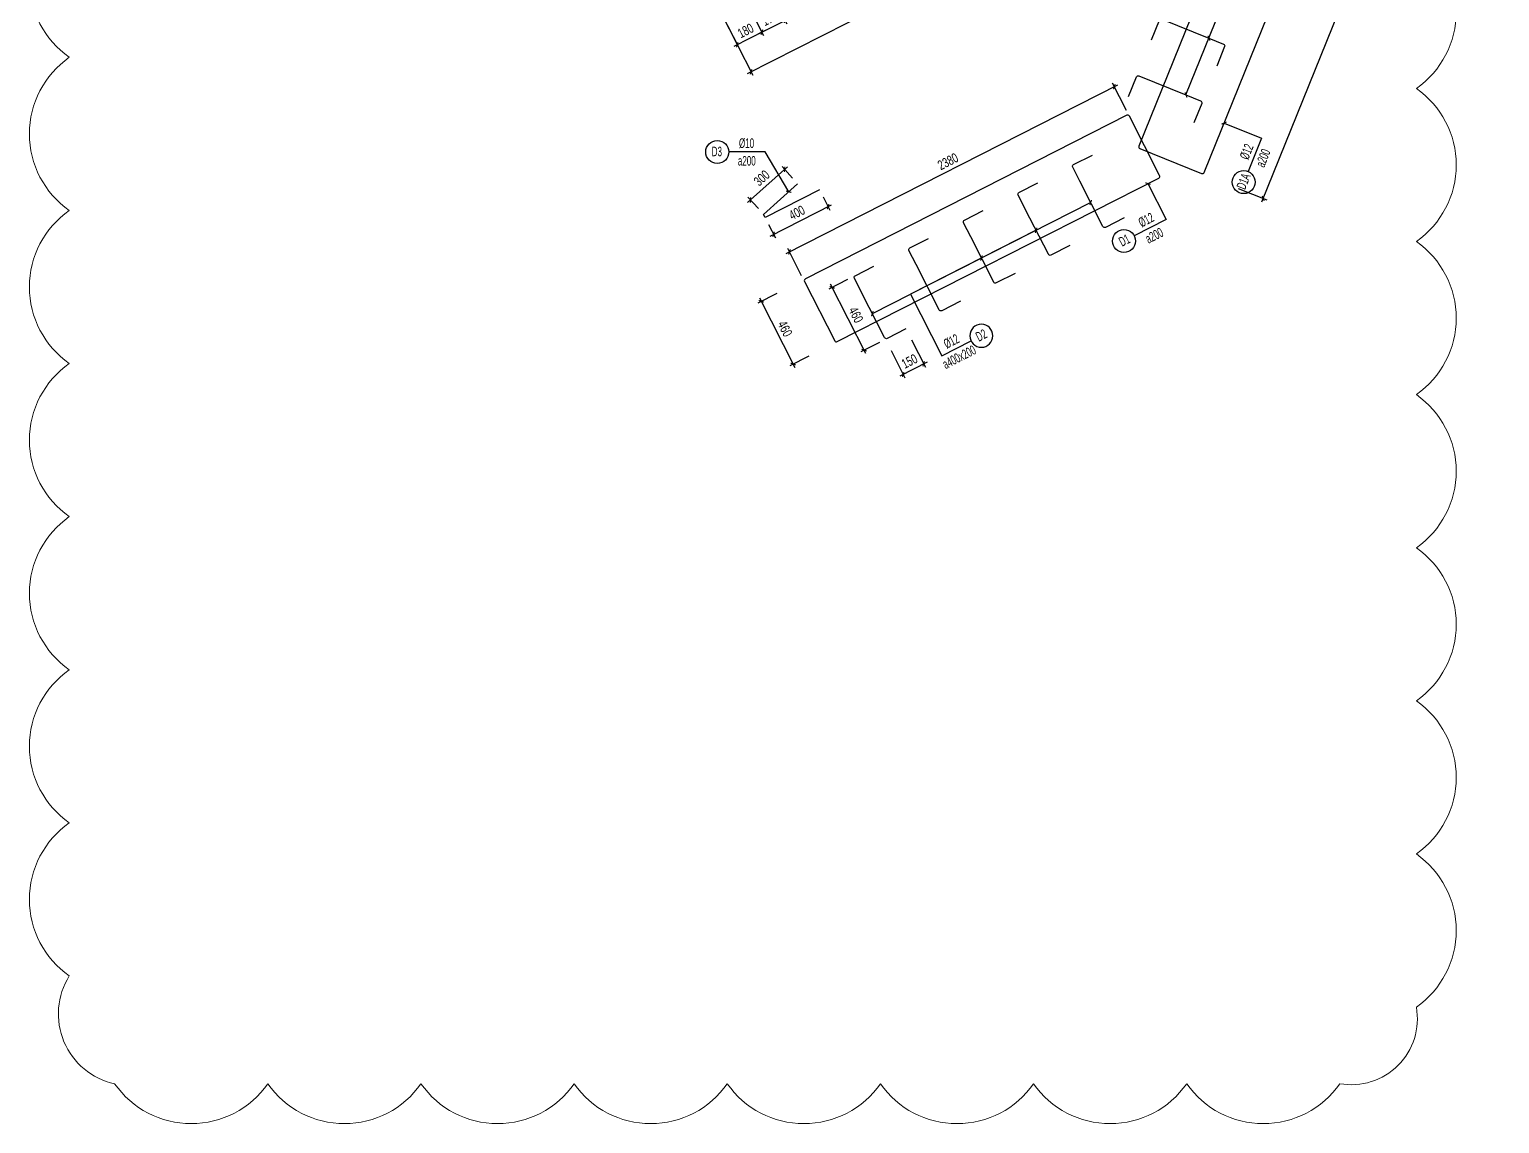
# Model space of a CAD drawing. Header units: millimetres. Extents: x -147841 to 368790, y -162721 to 84261.
# Drawn here: x 340291 to 349890, y -113813 to -106667 of the extents above; entities that cross this region are included whole.
import ezdxf
from ezdxf.enums import TextEntityAlignment as Align

# ---------------------------------------------------------------- set-up
doc = ezdxf.new("R2010")
doc.units = ezdxf.units.MM
doc.header["$LTSCALE"] = 1000
doc.header["$MEASUREMENT"] = 0
doc.header["$PDMODE"] = 1
doc.header["$PDSIZE"] = -10
doc.layers.get('0').update_dxf_attribs({"linetype": 'CONTINUOUS', "lineweight": 18})
doc.layers.get('DEFPOINTS').update_dxf_attribs({"color": 5, "linetype": 'CONTINUOUS', "lineweight": 18})
for name, color, linetype in [('ccu11-Manh', 8, 'CONTINUOUS'), ('ccu11-Thay', 7, 'CONTINUOUS'), ('ccu11-Thepdai', 6, 'CONTINUOUS'), ('KC-Cotthep', 8, 'CONTINUOUS'), ('KC-Dim', 8, 'CONTINUOUS')]:
    doc.layers.add(name, color=color, linetype=linetype)
doc.layers.add('DIM', color=8, linetype='CONTINUOUS', lineweight=18)
doc.styles.add('ARIAL', font='arial.ttf', dxfattribs={"width": 0.7})
doc.styles.add('ccu11-dim', font='vnsimli.shx', dxfattribs={"width": 0.65, "bigfont": 'bigfont.shx'})
doc.dimstyles.new('2.5-25', dxfattribs={"dimscale": 25, "dimtxt": 2.5, "dimasz": 1, "dimexe": 1, "dimexo": 2, "dimgap": 1, "dimtad": 1, "dimdec": 1, "dimrnd": 5, "dimdsep": 46, "dimtxsty": 'ARIAL', "dimblk": 'ARCHTICK', "dimcen": -1, "dimdle": 1, "dimclrd": 256, "dimclre": 256, "dimclrt": 3, "dimadec": 0, "dimazin": 2, "dimtfac": 0.1, "dimtdec": 1, "dimtmove": 0, "dimatfit": 1, "dimldrblk": 'ARCHTICK', "dimfxl": 1, "dimtvp": 0.833333, "dimtfill": 1, "dimtolj": 1, "dimtzin": 12, "dimarcsym": 0})
doc.dimstyles.new('ccu11-100x4', dxfattribs={"dimscale": 100, "dimtxt": 2.5, "dimasz": 1, "dimexe": 1, "dimexo": 2, "dimgap": 1, "dimtad": 1, "dimdec": 0, "dimlfac": 0.25, "dimdsep": 46, "dimtxsty": 'ccu11-dim', "dimblk": 'ARCHTICK', "dimcen": -1, "dimdle": 1, "dimclrd": 256, "dimclre": 256, "dimclrt": 31, "dimadec": 0, "dimazin": 2, "dimtfac": 0.1, "dimtdec": 0, "dimtmove": 0, "dimatfit": 1, "dimldrblk": 'ARCHTICK', "dimfxl": 1, "dimtvp": 0.833333, "dimtolj": 1, "dimtzin": 12, "dimarcsym": 0})

# ---------------------------------------------------------------- blocks, each defined once
blk = doc.blocks.new('_ARCHTICK')
at = {"color": 0, "linetype": 'ByBlock', "const_width": 0.3}
blk.add_lwpolyline([(-0.5, -0.5), (0.5, 0.5)], dxfattribs=at)
blk = doc.blocks.new('*D879')
at = {"layer": 'DEFPOINTS', "color": 0, "linetype": 'ByBlock', "ltscale": 30, "transparency": 16777216}
for p in [(344948.2, -106440), (344787.8, -106521.6)]:
    blk.add_point(p, dxfattribs=at)
at = {"layer": 'KC-Dim', "linetype": 'ByBlock', "lineweight": -2, "ltscale": 30, "transparency": 16777216}
for p, q in [((344970.9, -106484.6), (345084.5, -106707.9)), ((344810.4, -106566.2), (344924.1, -106789.6)), ((345095.5, -106674.3), (344890.5, -106778.6))]:
    blk.add_line(p, q, dxfattribs=at)
at = {"layer": 'KC-Dim', "linetype": 'ByBlock', "lineweight": -2, "ltscale": 30, "transparency": 16777216, "xscale": 25, "yscale": 25, "zscale": 25}
for p, rotation in [((344912.8, -106767.3), 206.9733311378089), ((345073.2, -106685.6), 26.9733311378089)]:
    blk.add_blockref('_ARCHTICK', p, dxfattribs=dict(at, rotation=rotation))
at = {"layer": 'KC-Dim', "color": 3, "linetype": 'ByBlock', "ltscale": 30, "transparency": 16777216, "insert": (344967.2, -106675.7), "char_height": 62.5, "attachment_point": 5, "rotation": 26.97333, "style": 'ARIAL', "bg_fill": 3, "box_fill_scale": 1.25, "bg_fill_color": 256, "bg_fill_true_color": 13158600, "bg_fill_transparency": 0}
blk.add_mtext('\\A1;180', dxfattribs=at)
at = {"layer": 'DEFPOINTS', "color": 0, "linetype": 'ByBlock', "ltscale": 30, "transparency": 16777216}
blk.add_point((344912.8, -106767.3), dxfattribs=at)
blk = doc.blocks.new('*D880')
at = {"layer": 'DEFPOINTS', "color": 0, "linetype": 'ByBlock', "ltscale": 30, "transparency": 16777216}
for p in [(345099.7, -106362.9), (344948.2, -106440)]:
    blk.add_point(p, dxfattribs=at)
at = {"layer": 'KC-Dim', "linetype": 'ByBlock', "lineweight": -2, "ltscale": 30, "transparency": 16777216}
for p, q in [((345122.4, -106407.5), (345236, -106630.8)), ((344970.9, -106484.6), (345084.5, -106707.9)), ((345050.9, -106697), (345247, -106597.2))]:
    blk.add_line(p, q, dxfattribs=at)
at = {"layer": 'KC-Dim', "linetype": 'ByBlock', "lineweight": -2, "ltscale": 30, "transparency": 16777216, "xscale": 25, "yscale": 25, "zscale": 25}
for p, rotation in [((345224.7, -106608.5), 26.97333113780888), ((345073.2, -106685.6), 206.9733311378089)]:
    blk.add_blockref('_ARCHTICK', p, dxfattribs=dict(at, rotation=rotation))
at = {"layer": 'KC-Dim', "color": 3, "linetype": 'ByBlock', "ltscale": 30, "transparency": 16777216, "insert": (345123.1, -106596.4), "char_height": 62.5, "attachment_point": 5, "rotation": 26.97333, "style": 'ARIAL', "bg_fill": 3, "box_fill_scale": 1.25, "bg_fill_color": 256, "bg_fill_true_color": 13158600, "bg_fill_transparency": 0}
blk.add_mtext('\\A1;170', dxfattribs=at)
at = {"layer": 'DEFPOINTS', "color": 0, "linetype": 'ByBlock', "ltscale": 30, "transparency": 16777216}
blk.add_point((345224.7, -106608.5), dxfattribs=at)
blk = doc.blocks.new('*D887')
at = {"layer": 'DEFPOINTS', "color": 0, "ltscale": 3000, "transparency": 16777216}
for p in [(347283.2, -105251.6), (347498.2, -105674.2), (344787.8, -106521.6)]:
    blk.add_point(p, dxfattribs=at)
at = {"layer": 'DIM', "lineweight": -2, "ltscale": 3000, "transparency": 16777216}
for p, q in [((347305.8, -105296.2), (347509.6, -105696.5)), ((344980.5, -106955.6), (347520.5, -105662.9)), ((344810.4, -106566.2), (345014.2, -106966.5))]:
    blk.add_line(p, q, dxfattribs=at)
at = {"layer": 'DIM', "lineweight": -2, "ltscale": 3000, "transparency": 16777216, "xscale": 25, "yscale": 25, "zscale": 25}
for p, rotation in [((347498.2, -105674.2), 26.97333113780888), ((345002.8, -106944.2), 206.9733311378089)]:
    blk.add_blockref('_ARCHTICK', p, dxfattribs=dict(at, rotation=rotation))
at = {"layer": 'DIM', "color": 3, "ltscale": 3000, "transparency": 16777216, "insert": (346224.7, -106258.5), "char_height": 62.5, "attachment_point": 5, "rotation": 26.97333, "style": 'ARIAL', "bg_fill": 3, "box_fill_scale": 1.25, "bg_fill_color": 256, "bg_fill_true_color": 13158600, "bg_fill_transparency": 0}
blk.add_mtext('\\A1;2800', dxfattribs=at)
blk = doc.blocks.new('att_thep_2')
blk.add_circle((-300, 0), 300)
at = {"color": 31, "style": 'ARIAL', "width": 0.6}
blk.add_attdef('SH', text='', height=250, dxfattribs=at).set_placement((-281, -111), align=Align.CENTER)
at = {"color": 3, "style": 'ARIAL', "width": 0.6}
blk.add_attdef('DK', text='', height=250, dxfattribs=at).set_placement((467, 105), align=Align.CENTER)
at = {"color": 2, "style": 'ARIAL', "width": 0.6}
blk.add_attdef('KC', text='', height=250, dxfattribs=at).set_placement((472, -355), align=Align.CENTER)
blk = doc.blocks.new('*D899')
at = {"layer": 'DEFPOINTS', "color": 0, "ltscale": 3000, "transparency": 16777216}
for p in [(345216, -108368.4), (345278, -108853), (345424.6, -108778.4)]:
    blk.add_point(p, dxfattribs=at)
at = {"layer": 'DIM', "lineweight": -2, "ltscale": 3000, "transparency": 16777216}
for p, q in [((345171.4, -108391.1), (345047.1, -108454.4)), ((345058, -108420.8), (345289.3, -108875.3)), ((345380, -108801.1), (345255.7, -108864.3))]:
    blk.add_line(p, q, dxfattribs=at)
at = {"layer": 'DIM', "lineweight": -2, "ltscale": 3000, "transparency": 16777216, "xscale": 25, "yscale": 25, "zscale": 25}
for p, rotation in [((345069.4, -108443), 116.9733311393708), ((345278, -108853), 296.9733311393707)]:
    blk.add_blockref('_ARCHTICK', p, dxfattribs=dict(at, rotation=rotation))
at = {"layer": 'DIM', "color": 3, "ltscale": 3000, "transparency": 16777216, "insert": (345224.4, -108622.2), "char_height": 62.5, "attachment_point": 5, "rotation": 296.97333, "style": 'ARIAL', "bg_fill": 3, "box_fill_scale": 1.25, "bg_fill_color": 256, "bg_fill_true_color": 13158600, "bg_fill_transparency": 0}
blk.add_mtext('\\A1;460', dxfattribs=at)
blk = doc.blocks.new('*D901')
at = {"layer": 'DEFPOINTS', "color": 0, "ltscale": 3000, "transparency": 16777216}
for p in [(345450.4, -107715.1), (345094.6, -107896.2), (345506, -107824.4)]:
    blk.add_point(p, dxfattribs=at)
at = {"layer": 'KC-Dim', "lineweight": -2, "ltscale": 3000, "transparency": 16777216}
for p, q in [((345473.1, -107759.7), (345517.3, -107846.7)), ((345127.9, -108016.8), (345528.2, -107813)), ((345117.2, -107940.8), (345161.5, -108027.7))]:
    blk.add_line(p, q, dxfattribs=at)
at = {"layer": 'KC-Dim', "lineweight": -2, "ltscale": 3000, "transparency": 16777216, "xscale": 25, "yscale": 25, "zscale": 25}
for p, rotation in [((345506, -107824.4), 26.9733311400316), ((345150.1, -108005.5), 206.9733311400316)]:
    blk.add_blockref('_ARCHTICK', p, dxfattribs=dict(at, rotation=rotation))
at = {"layer": 'KC-Dim', "color": 3, "ltscale": 3000, "transparency": 16777216, "insert": (345302.2, -107864.2), "char_height": 62.5, "attachment_point": 5, "rotation": 26.97333, "style": 'ARIAL', "bg_fill": 3, "box_fill_scale": 1.25, "bg_fill_color": 256, "bg_fill_true_color": 13158600, "bg_fill_transparency": 0}
blk.add_mtext('\\A1;400', dxfattribs=at)
blk = doc.blocks.new('*D902')
at = {"layer": 'DEFPOINTS', "color": 0, "ltscale": 3000, "transparency": 16777216}
for p in [(345222.2, -107580.5), (345307, -107675), (345083.8, -107875.2)]:
    blk.add_point(p, dxfattribs=at)
at = {"layer": 'KC-Dim', "lineweight": -2, "ltscale": 3000, "transparency": 16777216}
for p, q in [((344980.5, -107797.4), (345240.8, -107563.8)), ((345273.6, -107637.7), (345205.5, -107561.9)), ((345050.4, -107837.9), (344982.4, -107762.1))]:
    blk.add_line(p, q, dxfattribs=at)
at = {"layer": 'KC-Dim', "lineweight": -2, "ltscale": 3000, "transparency": 16777216, "xscale": 25, "yscale": 25, "zscale": 25}
for p, rotation in [((345222.2, -107580.5), 41.89715022979973), ((344999.1, -107780.7), 221.8971502297997)]:
    blk.add_blockref('_ARCHTICK', p, dxfattribs=dict(at, rotation=rotation))
at = {"layer": 'KC-Dim', "color": 3, "ltscale": 3000, "transparency": 16777216, "insert": (345072.6, -107638.2), "char_height": 62.5, "attachment_point": 5, "rotation": 41.89715, "style": 'ARIAL', "bg_fill": 3, "box_fill_scale": 1.25, "bg_fill_color": 256, "bg_fill_true_color": 13158600, "bg_fill_transparency": 0}
blk.add_mtext('\\A1;300', dxfattribs=at)
blk = doc.blocks.new('*D1088')
at = {"layer": 'DEFPOINTS', "color": 0, "ltscale": 3000, "transparency": 16777216}
for p in [(347374.7, -107040.7), (347571.7, -107427.6), (345450.6, -108507.1)]:
    blk.add_point(p, dxfattribs=at)
at = {"layer": 'KC-Dim', "lineweight": -2, "ltscale": 3000, "transparency": 16777216}
for p, q in [((345231.3, -108131.5), (347397, -107029.3)), ((347454.1, -107196.6), (347363.4, -107018.4)), ((345333, -108276.1), (345242.3, -108097.9))]:
    blk.add_line(p, q, dxfattribs=at)
at = {"layer": 'KC-Dim', "lineweight": -2, "ltscale": 3000, "transparency": 16777216, "xscale": 25, "yscale": 25, "zscale": 25}
for p, rotation in [((347374.7, -107040.7), 26.97333113893501), ((345253.6, -108120.2), 206.973331138935)]:
    blk.add_blockref('_ARCHTICK', p, dxfattribs=dict(at, rotation=rotation))
at = {"layer": 'KC-Dim', "color": 3, "ltscale": 3000, "transparency": 16777216, "insert": (346288.3, -107529.7), "char_height": 62.5, "attachment_point": 5, "rotation": 26.97333, "style": 'ARIAL', "bg_fill": 3, "box_fill_scale": 1.25, "bg_fill_color": 256, "bg_fill_true_color": 13158600, "bg_fill_transparency": 0}
blk.add_mtext('\\A1;2380', dxfattribs=at)
blk = doc.blocks.new('*D1089')
at = {"layer": 'DEFPOINTS', "color": 0, "ltscale": 3000, "transparency": 16777216}
for p in [(349263.7, -103767.7), (349867.2, -104011.8), (347743.2, -107526.8)]:
    blk.add_point(p, dxfattribs=at)
at = {"layer": 'KC-Dim', "lineweight": -2, "ltscale": 3000, "transparency": 16777216}
for p, q in [((349705, -103946.1), (349890.4, -104021.1)), ((348337.3, -107794.1), (349876.6, -103988.6)), ((348184.4, -107705.3), (348369.8, -107780.3))]:
    blk.add_line(p, q, dxfattribs=at)
at = {"layer": 'KC-Dim', "lineweight": -2, "ltscale": 3000, "transparency": 16777216, "xscale": 25, "yscale": 25, "zscale": 25}
for p, rotation in [((349867.2, -104011.8), 67.97712838463148), ((348346.7, -107770.9), 247.9771283846315)]:
    blk.add_blockref('_ARCHTICK', p, dxfattribs=dict(at, rotation=rotation))
at = {"layer": 'KC-Dim', "color": 3, "ltscale": 3000, "transparency": 16777216, "insert": (349054.2, -105870), "char_height": 62.5, "attachment_point": 5, "rotation": 67.97713, "style": 'ARIAL', "bg_fill": 3, "box_fill_scale": 1.25, "bg_fill_color": 256, "bg_fill_true_color": 13158600, "bg_fill_transparency": 0}
blk.add_mtext('\\A1;4055', dxfattribs=at)
blk = doc.blocks.new('*D1540')
at = {"layer": 'DEFPOINTS', "color": 0, "ltscale": 3000, "transparency": 16777216}
for p in [(345677.4, -108278.6), (345532.6, -108352.2), (345886.1, -108688.5)]:
    blk.add_point(p, dxfattribs=at)
at = {"layer": 'KC-Dim', "lineweight": -2, "ltscale": 3000, "transparency": 16777216}
for p, q in [((345632.8, -108301.2), (345510.4, -108363.6)), ((345752.6, -108784.5), (345521.3, -108330)), ((345841.5, -108711.2), (345719, -108773.5))]:
    blk.add_line(p, q, dxfattribs=at)
at = {"layer": 'KC-Dim', "lineweight": -2, "ltscale": 3000, "transparency": 16777216, "xscale": 25, "yscale": 25, "zscale": 25}
for p, rotation in [((345532.6, -108352.2), 116.9733311393837), ((345741.3, -108762.2), 296.9733311393837)]:
    blk.add_blockref('_ARCHTICK', p, dxfattribs=dict(at, rotation=rotation))
at = {"layer": 'KC-Dim', "color": 3, "ltscale": 3000, "transparency": 16777216, "insert": (345687.7, -108531.4), "char_height": 62.5, "attachment_point": 5, "rotation": 296.97333, "style": 'ARIAL', "bg_fill": 3, "box_fill_scale": 1.25, "bg_fill_color": 256, "bg_fill_true_color": 13158600, "bg_fill_transparency": 0}
blk.add_mtext('\\A1;460', dxfattribs=at)
blk = doc.blocks.new('*D1541')
at = {"layer": 'DEFPOINTS', "color": 0, "ltscale": 3000, "transparency": 16777216}
for p in [(346013.9, -108623.5), (345880.2, -108691.5)]:
    blk.add_point(p, dxfattribs=at)
at = {"layer": 'KC-Dim', "lineweight": -2, "ltscale": 3000, "transparency": 16777216}
for p, q in [((345916.9, -108763.6), (346007.6, -108941.8)), ((346050.5, -108695.6), (346141.3, -108873.8)), ((346152.2, -108840.2), (345974, -108930.9))]:
    blk.add_line(p, q, dxfattribs=at)
at = {"layer": 'KC-Dim', "lineweight": -2, "ltscale": 3000, "transparency": 16777216, "xscale": 25, "yscale": 25, "zscale": 25}
for p, rotation in [((346129.9, -108851.5), 26.97333113893428), ((345996.2, -108919.6), 206.9733311389343)]:
    blk.add_blockref('_ARCHTICK', p, dxfattribs=dict(at, rotation=rotation))
at = {"layer": 'KC-Dim', "color": 3, "ltscale": 3000, "transparency": 16777216, "insert": (346037.3, -108834.8), "char_height": 62.5, "attachment_point": 5, "rotation": 26.97333, "style": 'ARIAL', "bg_fill": 3, "box_fill_scale": 1.25, "bg_fill_color": 256, "bg_fill_true_color": 13158600, "bg_fill_transparency": 0}
blk.add_mtext('\\A1;150', dxfattribs=at)
at = {"layer": 'DEFPOINTS', "color": 0, "ltscale": 3000, "transparency": 16777216}
blk.add_point((345996.2, -108919.6), dxfattribs=at)
blk = doc.blocks.new('*U1596')
at = {"layer": 'ccu11-Thepdai', "flags": 128}
blk.add_lwpolyline([(75, 230), (-62.5, 230, 0.414214), (-75, 217.5), (-75, -114.4), (-75, -217.5, 0.414214), (-62.5, -230), (75, -230)], format="xyb", dxfattribs=at)
blk = doc.blocks.new('*U1595')
at = {"layer": 'ccu11-Thay', "color": 0, "linetype": 'ByBlock', "lineweight": -2, "transparency": 16777216}
for p in [(0, 0), (400, 0), (800, 0), (1200, 0), (1600, 0)]:
    blk.add_blockref('*U1596', p, dxfattribs=at)
blk = doc.blocks.new('*U1598')
at = {"layer": 'ccu11-Thepdai', "flags": 128}
blk.add_lwpolyline([(75, 230), (-62.5, 230, 0.414214), (-75, 217.5), (-75, -114.4), (-75, -217.5, 0.414214), (-62.5, -230), (75, -230)], format="xyb", dxfattribs=at)
blk = doc.blocks.new('*U1597')
at = {"layer": 'ccu11-Thay', "color": 0, "linetype": 'ByBlock', "lineweight": -2, "transparency": 16777216}
for p in [(0, 0), (400, 0), (800, 0), (1200, 0), (1600, 0), (2000, 0), (2400, 0), (2800, 0), (3200, 0)]:
    blk.add_blockref('*U1598', p, dxfattribs=at)

msp = doc.modelspace()

# ---------------------------------------------------------------- linework, layer by layer
at = {"layer": 'ccu11-Thepdai'}
msp.add_lwpolyline([(345566.02, -108706.43), (347664.83, -107638.26, 0.4142136), (347670.3, -107621.45), (347473, -107233.77, 0.4142136), (347456.19, -107228.3), (345357.37, -108296.47, 0.4142136), (345351.9, -108313.28), (345549.21, -108700.96, 0.4142136)], format="xyb", close=True, dxfattribs=at)
at = {"layer": 'ccu11-Thepdai', "flags": 128}
msp.add_lwpolyline([(345450.38, -107715.14), (345094.56, -107896.23), (345083.83, -107875.15), (345306.96, -107674.96)], dxfattribs=at)
at = {"layer": 'KC-Dim', "linetype": 'ByBlock', "ltscale": 30}
msp.add_lwpolyline([(347842.64, -107095.37), (349042.57, -104128.86)], dxfattribs=at)

# ---------------------------------------------------------------- block references
at = {"layer": 'KC-Cotthep'}
ref = msp.add_blockref('att_thep_2', (348247.77, -107595.16), dxfattribs=dict(at, xscale=0.25, yscale=0.25, zscale=0.25, rotation=67.97712838461085))
ref.add_attrib('KC', 'a200', dxfattribs={"layer": '0', "color": 2, "height": 62.5, "rotation": 67.977128, "style": 'ARIAL', "width": 0.6}).set_placement((348374.35, -107519.11), align=Align.CENTER)
ref.add_attrib('DK', '%%C12', dxfattribs={"layer": '0', "color": 215, "height": 62.5, "rotation": 67.977128, "style": 'ARIAL', "width": 0.6}).set_placement((348267.08, -107477.14), align=Align.CENTER)
ref.add_attrib('SH', 'D1A', dxfattribs={"layer": '0', "color": 31, "height": 62.5, "rotation": 67.977128, "style": 'ARIAL', "width": 0.6}).set_placement((348247.26, -107670.73), align=Align.CENTER)
ref = msp.add_blockref('att_thep_2', (347504.52, -108015.37), dxfattribs=dict(at, xscale=0.25, yscale=0.25, zscale=0.25, rotation=26.97333113893427))
ref.add_attrib('KC', 'a200', dxfattribs={"layer": '0', "color": 2, "height": 62.5, "rotation": 26.973331, "style": 'ARIAL', "width": 0.6}).set_placement((347649.94, -108041.03), align=Align.CENTER)
ref.add_attrib('DK', '%%C12', dxfattribs={"layer": '0', "color": 215, "height": 62.5, "rotation": 26.973331, "style": 'ARIAL', "width": 0.6}).set_placement((347596.53, -107938.98), align=Align.CENTER)
ref.add_attrib('SH', 'D1', dxfattribs={"layer": '0', "color": 31, "height": 62.5, "rotation": 26.973331, "style": 'ARIAL', "width": 0.6}).set_placement((347454.56, -108072.07), align=Align.CENTER)
ref = msp.add_blockref('att_thep_2', (346439.88, -108702.17), dxfattribs=dict(at, xscale=-0.25, yscale=0.25, zscale=0.25, rotation=26.97333113893424))
ref.add_attrib('KC', 'a400x200', dxfattribs={"layer": '0', "color": 2, "height": 62.5, "rotation": 26.973331, "style": 'ARIAL', "width": 0.6}).set_placement((346375.58, -108834.56), align=Align.CENTER)
ref.add_attrib('DK', '%%C12', dxfattribs={"layer": '0', "color": 215, "height": 62.5, "rotation": 26.973331, "style": 'ARIAL', "width": 0.6}).set_placement((346324.54, -108731.3), align=Align.CENTER)
ref.add_attrib('SH', 'D2', dxfattribs={"layer": '0', "color": 31, "height": 62.5, "rotation": 26.973331, "style": 'ARIAL', "width": 0.6}).set_placement((346520.1, -108692.61), align=Align.CENTER)
at = {"layer": 'KC-Dim', "linetype": 'ByBlock', "ltscale": 30, "xscale": 25, "yscale": 25, "zscale": 25, "rotation": 247.9771283846115}
for p in [(347992.63, -106724.55), (347842.64, -107095.37)]:
    msp.add_blockref('_ARCHTICK', p, dxfattribs=at)

# ---------------------------------------------------------------- dimensions: what is measured, and where the dimension line sits
at = {"layer": 'KC-Dim', "linetype": 'ByBlock', "ltscale": 30}
dim = msp.add_linear_dim(base=(344912.77, -106767.29), p1=(344948.17, -106440), p2=(344787.75, -106521.65), angle=206.973331, dimstyle='2.5-25', dxfattribs=at)
dim.commit()
dim.dimension.update_dxf_attribs({"geometry": '*D879', "text_midpoint": (344992.98, -106726.47), "dimtype": 160})

# ---------------------------------------------------------------- leaders
at = {"layer": 'ccu11-Manh', "ltscale": 3000}
for points, override in [([(348091.6, -107278.87), (348335.76, -107377.63), (348247.77, -107595.16)], {"dimasz": 0.25, "dimtad": 0}), ([(347594.19, -107674.21), (347713.65, -107908.94), (347504.52, -108015.37)], {"dimasz": 0.25, "dimtad": 0}), ([(347220.71, -107797.97), (346043.31, -108397.2), (346248.18, -108799.73)], {"dimasz": 0.25, "dimtad": 0}), ([(346864.22, -107979.4), (346043.31, -108397.2), (346248.18, -108799.73)], {"dimasz": 0.25, "dimgap": 1, "dimtad": 0}), ([(346507.74, -108160.83), (346043.31, -108397.2), (346248.18, -108799.73)], {"dimasz": 0.25, "dimtad": 0}), ([(345794.76, -108523.69), (346043.31, -108397.2), (346248.18, -108799.73)], {"dimasz": 0.25, "dimtad": 0})]:
    msp.add_leader(points, dimstyle='ccu11-100x4', override=override, dxfattribs=at)
at = {"layer": 'ccu11-Manh', "ltscale": 10}
msp.add_leader([(346043.31, -108397.2), (346248.18, -108799.73), (346440.96, -108701.62)], dimstyle='ccu11-100x4', override={"dimgap": 1, "dimtad": 0, "dimldrblk": 'None'}, dxfattribs=at)

# ---------------------------------------------------------------- next in the draw order: dimensions: what is measured, and where the dimension line sits
at = {"layer": 'DIM', "ltscale": 3000}
dim = msp.add_aligned_dim(p1=(345215.96, -108368.44), p2=(345424.6, -108778.4), distance=-164.48, dimstyle='2.5-25', dxfattribs=at)
dim.commit()
dim.dimension.update_dxf_attribs({"geometry": '*D899', "text_midpoint": (345224.41, -108622.22)})
at = {"layer": 'KC-Dim', "linetype": 'ByBlock', "ltscale": 30}
dim = msp.add_linear_dim(base=(345224.7, -106608.54), p1=(344948.17, -106440), p2=(345099.68, -106362.89), angle=26.973331, dimstyle='2.5-25', dxfattribs=at)
dim.commit()
dim.dimension.update_dxf_attribs({"geometry": '*D880', "text_midpoint": (345148.95, -106647.09), "dimtype": 160})
at = {"layer": 'KC-Dim', "ltscale": 3000}
dim = msp.add_linear_dim(base=(345505.97, -107824.37), p1=(345094.56, -107896.23), p2=(345450.38, -107715.14), angle=26.973331, dimstyle='2.5-25', override={"dimfxl": 7, "dimfxlon": 1}, dxfattribs=at)
dim.commit()
dim.dimension.update_dxf_attribs({"geometry": '*D901', "text_midpoint": (345302.24, -107864.2)})

# ---------------------------------------------------------------- next in the draw order: dimensions: what is measured, and where the dimension line sits
at = {"layer": 'DIM', "ltscale": 3000}
dim = msp.add_linear_dim(base=(347498.24, -105674.23), p1=(344787.75, -106521.65), p2=(347283.16, -105251.63), angle=26.973331, dimstyle='2.5-25', dxfattribs=at)
dim.commit()
dim.dimension.update_dxf_attribs({"geometry": '*D887', "text_midpoint": (346224.72, -106258.52)})
at = {"layer": 'KC-Dim', "ltscale": 3000}
dim = msp.add_aligned_dim(p1=(345083.83, -107875.15), p2=(345306.96, -107674.96), distance=126.91, dimstyle='2.5-25', override={"dimfxl": 7, "dimfxlon": 1}, dxfattribs=at)
dim.commit()
dim.dimension.update_dxf_attribs({"geometry": '*D902', "text_midpoint": (345072.63, -107638.22)})

# ---------------------------------------------------------------- next in the draw order: linework, layer by layer
at = {"layer": 'ccu11-Thepdai'}
msp.add_lwpolyline([(347961.12, -107601.45), (349472.28, -103865.5, 0.4142136), (349465.38, -103849.23), (349062.12, -103686.11, 0.4142136), (349045.84, -103693.02), (347534.69, -107428.96, 0.4142136), (347541.59, -107445.24), (347944.85, -107608.35, 0.4142136)], format="xyb", close=True, dxfattribs=at)

# ---------------------------------------------------------------- next in the draw order: block references
at = {"layer": 'KC-Cotthep'}
ref = msp.add_blockref('att_thep_2', (344857.01, -107467.6), dxfattribs=dict(at, xscale=0.25, yscale=0.25, zscale=0.25))
ref.add_attrib('KC', 'a200', dxfattribs={"layer": '0', "color": 2, "height": 62.5, "style": 'ARIAL', "width": 0.6}).set_placement((344974.98, -107556.42), align=Align.CENTER)
ref.add_attrib('DK', '%%C10', dxfattribs={"layer": '0', "color": 15, "height": 62.5, "style": 'ARIAL', "width": 0.6}).set_placement((344973.41, -107441.24), align=Align.CENTER)
ref.add_attrib('SH', 'D3', dxfattribs={"layer": '0', "color": 31, "height": 62.5, "style": 'ARIAL', "width": 0.6}).set_placement((344779.53, -107495.46), align=Align.CENTER)

# ---------------------------------------------------------------- next in the draw order: leaders
at = {"layer": 'KC-Dim', "ltscale": 3000}
msp.add_leader([(345248.51, -107727.41), (345095.45, -107467.6), (344857.01, -107467.6)], dimstyle='2.5-25', override={"dimgap": 1, "dimtad": 0, "dimfxl": 7, "dimfxlon": 1}, dxfattribs=at)

# ---------------------------------------------------------------- next in the draw order: dimensions: what is measured, and where the dimension line sits
for p1, p2, distance, picture, middle in [((347743.22, -107526.8), (349263.75, -103767.67), -650.94, '*D1089', (349054.17, -105869.98)), ((345450.55, -108507.12), (347571.65, -107427.61), 434.17, '*D1088', (346288.35, -107529.68))]:
    dim = msp.add_aligned_dim(p1=p1, p2=p2, distance=distance, dimstyle='2.5-25', override={"dimfxl": 7, "dimfxlon": 1}, dxfattribs=at)
    dim.commit()
    dim.dimension.update_dxf_attribs({"geometry": picture, "text_midpoint": middle})

# ---------------------------------------------------------------- next in the draw order: linework, layer by layer
at = {"layer": 'DEFPOINTS', "color": 1, "flags": 128}
msp.add_lwpolyline([(349346.84, -106052.6, -0.5205671), (349346.84, -107052.6, -0.5205671), (349346.84, -108052.6, -0.5205671), (349346.84, -109052.6, -0.5205671), (349346.84, -110052.6, -0.5205671), (349346.84, -111052.6, -0.5205671), (349346.84, -112052.6, -0.5205671), (349346.84, -113052.6, -0.5205671), (348847.44, -113553.2, -0.5205671), (347847.44, -113553.2, -0.5205671), (346847.44, -113553.2, -0.5205671), (345847.44, -113553.2, -0.5205671), (344847.44, -113553.2, -0.5205671), (343847.44, -113553.2, -0.5205671), (342847.44, -113553.2, -0.5205671), (341847.44, -113553.2, -0.5205671), (340847.44, -113553.2, -0.5205671), (340551.22, -112849.42, -0.5205671), (340551.22, -111849.42, -0.5205671), (340551.22, -110849.42, -0.5205671), (340551.22, -109849.42, -0.5205671), (340551.22, -108849.42, -0.5205671), (340551.22, -107849.42, -0.5205671), (340551.22, -106849.42, -0.5205671), (340551.22, -105849.42, -0.5205671)], format="xyb", dxfattribs=at)

# ---------------------------------------------------------------- next in the draw order: block references
at = {"layer": 'ccu11-Thay', "xscale": -1, "rotation": 67.97712838462469}
msp.add_blockref('*U1597', (348908.37, -104155.48), dxfattribs=at)

# ---------------------------------------------------------------- next in the draw order: dimensions: what is measured, and where the dimension line sits
at = {"layer": 'KC-Dim', "ltscale": 3000}
dim = msp.add_aligned_dim(p1=(345886.05, -108688.51), p2=(345677.41, -108278.55), distance=162.44, dimstyle='2.5-25', override={"dimfxl": 7, "dimfxlon": 1}, dxfattribs=at)
dim.commit()
dim.dimension.update_dxf_attribs({"geometry": '*D1540', "text_midpoint": (345687.67, -108531.4)})

# ---------------------------------------------------------------- next in the draw order: dimensions: what is measured, and where the dimension line sits
dim = msp.add_linear_dim(base=(345996.24, -108919.56), p1=(346013.85, -108623.47), p2=(345880.17, -108691.51), angle=26.973331, dimstyle='2.5-25', override={"dimfxl": 7, "dimfxlon": 1}, dxfattribs=at)
dim.commit()
dim.dimension.update_dxf_attribs({"geometry": '*D1541', "text_midpoint": (346037.26, -108834.83)})

# ---------------------------------------------------------------- next in the draw order: block references
at = {"layer": 'ccu11-Thay', "xscale": -1, "rotation": 206.973331138936}
msp.add_blockref('*U1595', (345842.69, -108452.51), dxfattribs=at)

doc.saveas('drawing.dxf')
